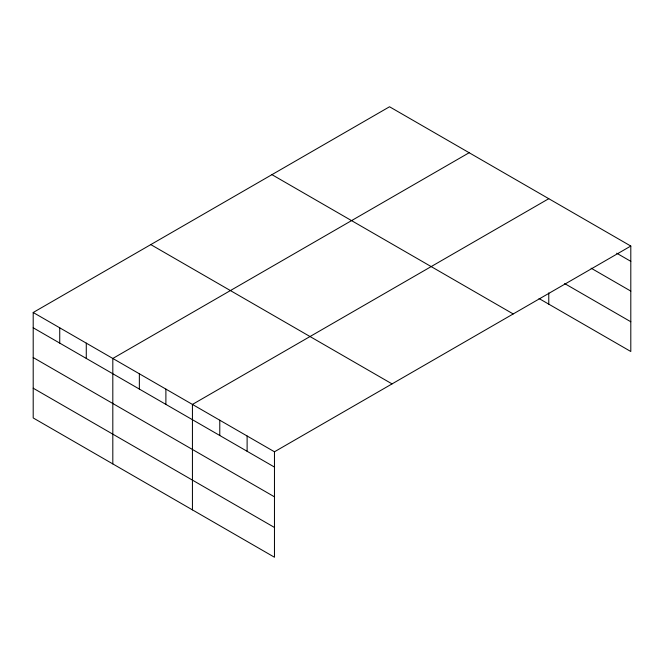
<?xml version="1.0" encoding="UTF-8"?>
<svg xmlns="http://www.w3.org/2000/svg" width="664" height="664" viewBox="0 0 664 664"><rect width="100%" height="100%" fill="white"/><g stroke="black" fill="none" stroke-linecap="round" stroke-linejoin="round"><path stroke-width="1" d="M630.8 246.053L389.536 106.763L33.2 312.495L33.2 417.947L274.464 557.237L274.464 451.786L630.8 246.053L630.8 351.505L539.043 298.534M469.157 152.728L112.814 358.46L112.814 463.912M548.771 198.694L192.435 404.426L192.435 509.877M616.69 253.2L630.8 261.342M591.109 268.181L630.8 291.098M564.649 283.561L630.8 321.758M271.949 174.657L513.206 313.947M150.794 244.601L392.05 383.892M33.2 312.495L274.464 451.786M33.2 327.784L274.464 467.074M33.2 357.539L274.464 496.83M33.2 388.191L274.464 527.482M548.771 292.865L548.771 304.145M247.116 435.999L247.116 451.288M219.776 420.212L219.776 435.501M165.892 389.104L165.892 404.393M139.357 373.782L139.357 389.071M86.278 343.139L86.278 358.427M59.735 327.817L59.735 343.105"/></g></svg>
